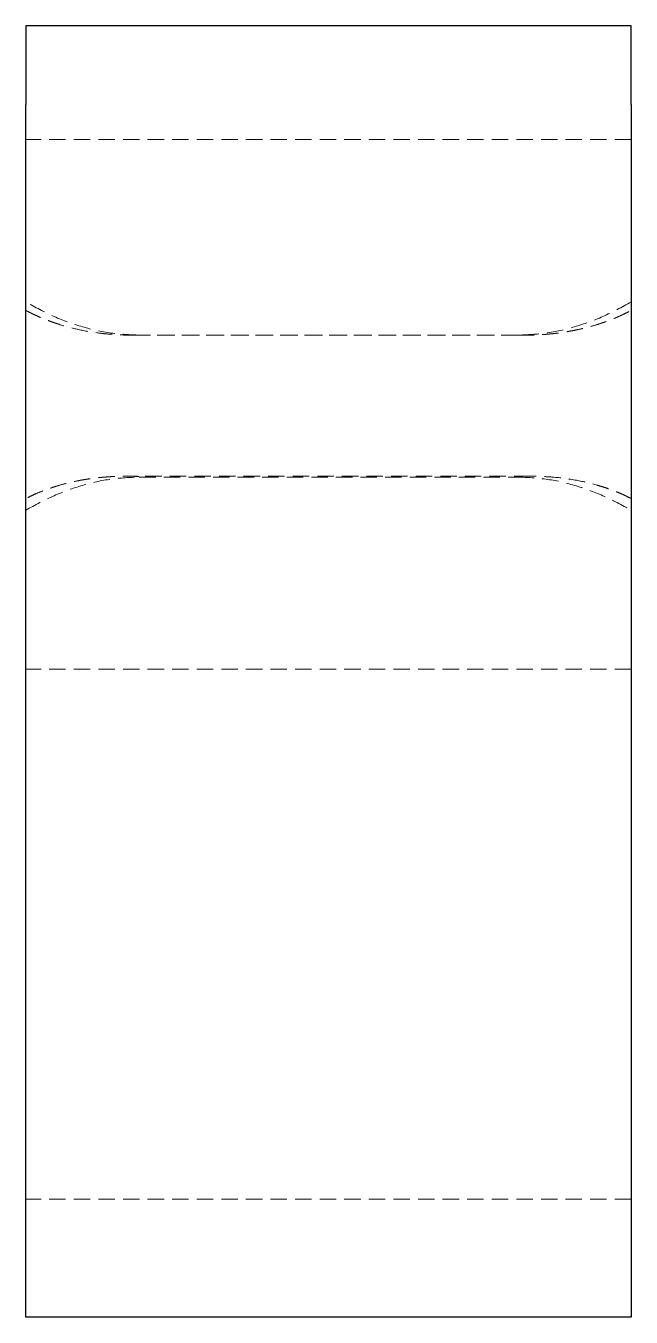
# Model space of a CAD drawing. Header units: millimetres. Extents: x 61 to 246, y 7 to 181.
# Drawn here: x 199.5 to 246.5, y 7 to 107 of the extents above.
import ezdxf

# ---------------------------------------------------------------- set-up
doc = ezdxf.new("R2010")
doc.units = ezdxf.units.MM
doc.linetypes.add('HIDDEN', pattern=[1.905, 1.27, -0.635])

msp = doc.modelspace()

# ---------------------------------------------------------------- linework, layer by layer
at = {"color": 7, "linetype": 'Continuous', "lineweight": 25}
for p, q in [((246.45, 107), (199.55, 107)), ((199.55, 107), (199.55, 100.91)), ((246.45, 100.91), (246.45, 107)), ((199.55, 7), (199.55, 100.91)), ((246.45, 100.91), (246.45, 7)), ((246.45, 7), (199.55, 7))]:
    msp.add_line(p, q, dxfattribs=at)
at = {"color": 7, "linetype": 'HIDDEN', "lineweight": 18}
for p, q in [((246.45, 98.21), (199.55, 98.21)), ((207.93, 83.04), (238.07, 83.04)), ((237.66, 83.05), (208.34, 83.05)), ((208.34, 83.03), (208.34, 83.02)), ((238.65, 72.12), (207.35, 72.12)), ((208.34, 72.06), (237.66, 72.06)), ((246.45, 57.17), (199.55, 57.17)), ((246.45, 16.13), (199.55, 16.13))]:
    msp.add_line(p, q, dxfattribs=at)
for points, knots in [([(208.34, 83.05), (207.61, 83.08), (206.12, 83.14), (203.9, 83.66), (201.68, 84.45), (200.27, 85.22), (199.55, 85.61)], [0, 0, 0, 0, 0.23797, 0.48092, 0.73355, 1, 1, 1, 1]), ([(246.45, 85.61), (245.73, 85.22), (244.32, 84.45), (242.1, 83.66), (239.88, 83.14), (238.39, 83.08), (237.66, 83.05)], [0, 0, 0, 0, 0.26645, 0.51908, 0.76203, 1, 1, 1, 1]), ([(199.55, 84.96), (199.64, 84.91), (199.84, 84.81), (200.14, 84.66), (200.45, 84.52), (200.77, 84.38), (201.09, 84.25), (201.43, 84.12), (201.78, 84), (202.47, 83.77), (203.57, 83.47), (204.78, 83.26), (205.78, 83.14), (206.55, 83.08), (207.42, 83.04), (208.02, 83.04), (208.34, 83.04)], [0, 0, 0, 0, 0.03463, 0.07014, 0.10656, 0.14387, 0.18209, 0.22123, 0.26127, 0.30224, 0.46061, 0.63597, 0.71151, 0.79736, 0.89352, 1, 1, 1, 1]), ([(237.66, 83.04), (237.82, 83.04), (238.13, 83.04), (238.59, 83.04), (239.03, 83.06), (239.46, 83.08), (239.88, 83.11), (240.28, 83.15), (240.67, 83.19), (241.04, 83.24), (241.39, 83.3), (241.73, 83.36), (242.06, 83.42), (242.53, 83.52), (243.13, 83.66), (243.81, 83.86), (244.43, 84.07), (244.97, 84.27), (245.49, 84.49), (245.98, 84.72), (246.3, 84.88), (246.45, 84.96)], [0, 0, 0, 0, 0.05285, 0.10408, 0.1537, 0.2017, 0.24808, 0.29285, 0.33601, 0.37755, 0.41748, 0.4558, 0.49251, 0.52761, 0.61383, 0.69758, 0.76289, 0.82577, 0.88623, 0.9443, 1, 1, 1, 1]), ([(208.34, 72.1), (208.19, 72.11), (207.88, 72.12), (207.43, 72.12), (206.99, 72.12), (206.56, 72.11), (206.15, 72.09), (205.75, 72.06), (205.36, 72.03), (204.99, 71.99), (204.63, 71.94), (204.28, 71.89), (203.95, 71.84), (203.48, 71.75), (202.88, 71.62), (202.2, 71.44), (201.59, 71.25), (201.04, 71.05), (200.52, 70.85), (200.02, 70.63), (199.7, 70.47), (199.55, 70.4)], [0, 0, 0, 0, 0.05195, 0.10244, 0.15147, 0.19905, 0.24517, 0.28984, 0.33306, 0.37483, 0.41514, 0.454, 0.49141, 0.52737, 0.61325, 0.69601, 0.76172, 0.82496, 0.88574, 0.94408, 1, 1, 1, 1]), ([(199.55, 69.49), (200.27, 69.89), (201.68, 70.65), (203.9, 71.45), (206.12, 71.96), (207.61, 72.03), (208.34, 72.06)], [0, 0, 0, 0, 0.26646, 0.51909, 0.76204, 1, 1, 1, 1]), ([(246.45, 70.4), (246.36, 70.44), (246.16, 70.54), (245.86, 70.68), (245.55, 70.82), (245.23, 70.95), (244.9, 71.07), (244.56, 71.2), (244.21, 71.31), (243.43, 71.55), (242.15, 71.85), (240.69, 72.04), (239.49, 72.11), (238.59, 72.13), (237.98, 72.11), (237.66, 72.1)], [0, 0, 0, 0, 0.03439, 0.0698, 0.10625, 0.14373, 0.18225, 0.22182, 0.26244, 0.3041, 0.48963, 0.70069, 0.79378, 0.89355, 1, 1, 1, 1]), ([(237.66, 72.06), (238.39, 72.03), (239.88, 71.96), (242.1, 71.45), (244.32, 70.65), (245.73, 69.89), (246.45, 69.49)], [0, 0, 0, 0, 0.23796, 0.48091, 0.73354, 1, 1, 1, 1])]:
    msp.add_open_spline(points, degree=3, knots=knots, dxfattribs=at)

doc.saveas('drawing.dxf')
